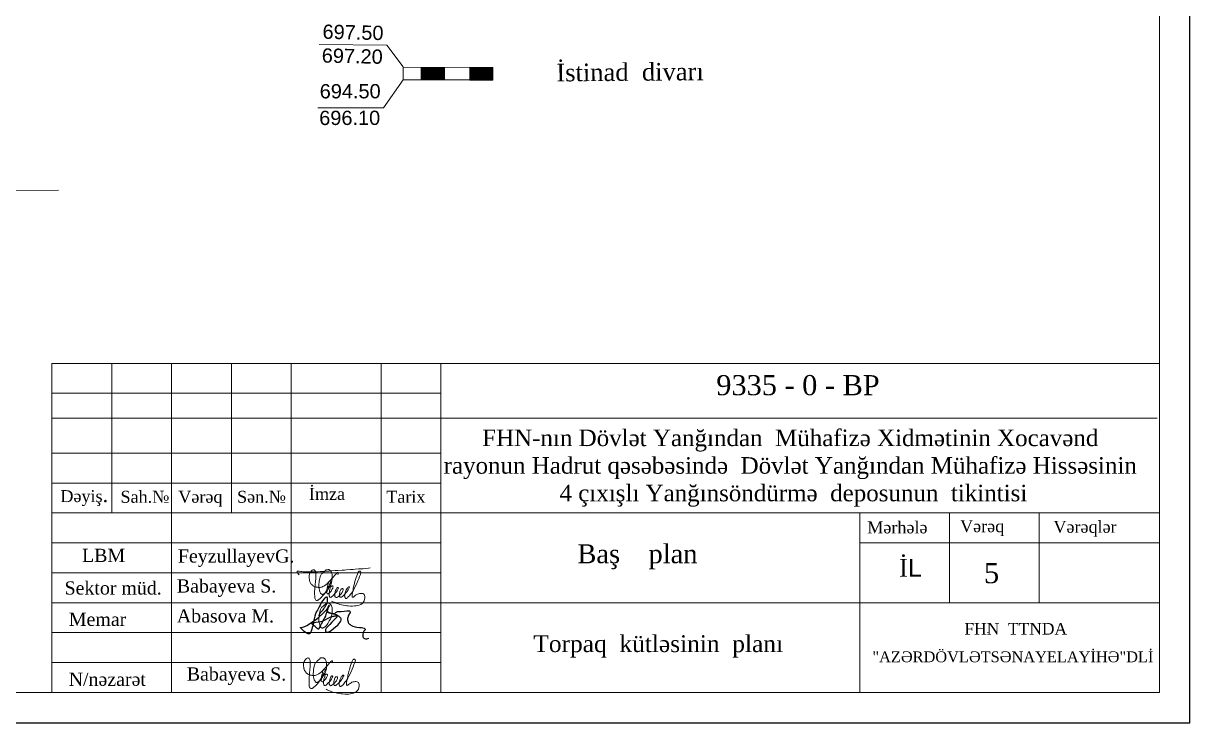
# Model space of a CAD drawing. Header units: feet. Extents: x 3381 to 1374491, y 675186 to 8751562.
# Drawn here: x 686614.4 to 686769.7, y 4374999.7 to 4375092.8 of the extents above; entities that cross this region are included whole.
import ezdxf

# ---------------------------------------------------------------- set-up
doc = ezdxf.new("R2010")
doc.units = ezdxf.units.FT
doc.header["$MEASUREMENT"] = 0
doc.linetypes.add('DUZ', pattern=[0])
doc.layers.get('0').update_dxf_attribs({"linetype": 'CONTINUOUS'})
for name, color, linetype in [('JPEG', 7, 'CONTINUOUS'), ('Layer8', 7, 'CONTINUOUS'), ('ramka', 7, 'CONTINUOUS')]:
    doc.layers.add(name, color=color, linetype=linetype)
for name, color, linetype, lineweight in [('km setka', 170, 'CONTINUOUS', 15), ('rabit xt', 7, 'CONTINUOUS', 13), ('размер2_Ном._пера__1', 7, 'CONTINUOUS', 13)]:
    doc.layers.add(name, color=color, linetype=linetype, lineweight=lineweight)
doc.styles.get("Standard").update_dxf_attribs({"font": 'arial.ttf', "height": 2.5})
doc.styles.add('Times New  Roman', font='times.ttf')
doc.styles.add('СГЕНЕРИР_СТИЛЬ_2', font='arial.ttf')
doc.styles.add('СПДС', font='isocpeur.ttf')

msp = doc.modelspace()

# ---------------------------------------------------------------- hatches: boundary and pattern name
at = {"lineweight": 18}
h = msp.add_hatch(dxfattribs=at)
h.set_pattern_fill('ANSI31', color=256)
h.set_pattern_definition([(45, (-493.15229, -244.31242), (-0.0883883476483, 0.0883883476483), [])])
h.paths.add_polyline_path([(686667.375, 4375086.958), (686670.47, 4375086.958), (686670.47, 4375085.29), (686667.371, 4375085.294)])
h = msp.add_hatch(dxfattribs=at)
h.set_pattern_fill('ANSI31', color=256)
h.set_pattern_definition([(45, (-486.64414, -244.37145), (-0.0883883476483, 0.0883883476483), [])])
h.paths.add_polyline_path([(686673.872, 4375086.939), (686676.936, 4375086.939), (686676.936, 4375085.272), (686673.872, 4375085.272)])

# ---------------------------------------------------------------- linework, layer by layer
at = {"color": 7, "lineweight": 18}
for p, q in [((686618.2, 4375003.706, 94.986), (686618.2, 4375047.533, 94.986)), ((686626.169, 4375027.612, 94.986), (686626.169, 4375047.533, 94.986)), ((686626.169, 4375027.612, 94.986), (686626.169, 4375047.533, 94.986)), ((686634.137, 4375003.706, 94.986), (686634.137, 4375047.533, 94.986)), ((686634.137, 4375003.706, 94.986), (686634.137, 4375047.533, 94.986)), ((686642.106, 4375027.612, 94.986), (686642.106, 4375047.533, 94.986)), ((686642.106, 4375027.612, 94.986), (686642.106, 4375047.533, 94.986)), ((686650.075, 4375003.706, 94.986), (686650.075, 4375047.533, 94.986)), ((686650.075, 4375003.706, 94.986), (686650.075, 4375047.533, 94.986)), ((686662.027, 4375003.706, 94.986), (686662.027, 4375047.533, 94.986)), ((686662.027, 4375003.706, 94.986), (686662.027, 4375047.533, 94.986)), ((686669.996, 4375047.533, 94.986), (686669.996, 4375003.706, 94.986)), ((686669.996, 4375047.533, 94.986), (686669.996, 4375003.706, 94.986)), ((686618.2, 4375043.549, 94.986), (686669.996, 4375043.549, 94.986)), ((686618.2, 4375040.23, 94.986), (686765.368, 4375040.23, 94.986)), ((686618.2, 4375035.58, 94.986), (686669.996, 4375035.58, 94.986)), ((686618.2, 4375035.58, 94.986), (686669.996, 4375035.58, 94.986)), ((686618.2, 4375031.596, 94.986), (686669.996, 4375031.596, 94.986)), ((686618.2, 4375031.596, 94.986), (686669.996, 4375031.596, 94.986)), ((686618.2, 4375027.612, 94.986), (686765.619, 4375027.612, 94.986)), ((686618.2, 4375027.612, 94.986), (686765.619, 4375027.612, 94.986)), ((686725.776, 4375027.612, 94.986), (686725.776, 4375003.706, 94.986)), ((686725.776, 4375027.612, 94.986), (686725.776, 4375003.706, 94.986)), ((686737.729, 4375027.612, 94.986), (686737.729, 4375015.659, 94.986)), ((686737.729, 4375027.612, 94.986), (686737.729, 4375015.659, 94.986)), ((686749.682, 4375027.612, 94.986), (686749.682, 4375015.659, 94.986)), ((686749.682, 4375027.612, 94.986), (686749.682, 4375015.659, 94.986)), ((686618.2, 4375023.627, 94.986), (686669.996, 4375023.627, 94.986)), ((686618.2, 4375023.627, 94.986), (686669.996, 4375023.627, 94.986)), ((686725.776, 4375023.627, 94.986), (686765.619, 4375023.627, 94.986)), ((686725.776, 4375023.627, 94.986), (686765.619, 4375023.627, 94.986)), ((686618.2, 4375019.643, 94.986), (686669.996, 4375019.643, 94.986)), ((686618.2, 4375019.643, 94.986), (686669.996, 4375019.643, 94.986)), ((686618.2, 4375015.659, 94.986), (686765.619, 4375015.659, 94.986)), ((686618.2, 4375015.659, 94.986), (686765.619, 4375015.659, 94.986)), ((686618.2, 4375011.675, 94.986), (686669.996, 4375011.675, 94.986)), ((686618.2, 4375011.675, 94.986), (686669.996, 4375011.675, 94.986)), ((686618.2, 4375007.69, 94.986), (686669.996, 4375007.69, 94.986)), ((686618.2, 4375007.69, 94.986), (686669.996, 4375007.69, 94.986))]:
    msp.add_line(p, q, dxfattribs=at)
at = {"color": 7, "linetype": 'DUZ', "lineweight": 25}
msp.add_lwpolyline([(686769.719, 4375237.415), (686433.541, 4375237.415), (686433.541, 4374999.689), (686769.719, 4374999.689), (686769.719, 4375237.415)], dxfattribs=at)
at = {"color": 7, "lineweight": 18}
for points in [[(686653.792, 4375089.99), (686662.81, 4375089.911), (686664.982, 4375087.044)], [(686667.371, 4375086.986), (686667.371, 4375085.289)], [(686670.475, 4375086.942), (686670.474, 4375085.283)], [(686653.602, 4375081.577), (686662.357, 4375081.549), (686664.978, 4375085.283)]]:
    msp.add_lwpolyline(points, dxfattribs=at)
for points in [[(686664.955, 4375086.967), (686676.93, 4375086.951), (686676.93, 4375085.274), (686664.955, 4375085.291)], [(686673.872, 4375086.939), (686676.936, 4375086.939), (686676.936, 4375085.272), (686673.872, 4375085.272)]]:
    msp.add_lwpolyline(points, close=True, dxfattribs=at)
at = {"color": 5, "lineweight": 15}
for points in [[(686651.127, 4375019.379), (686650.995, 4375019.518), (686650.933, 4375019.583), (686650.877, 4375019.674), (686650.865, 4375019.728), (686650.865, 4375019.8), (686650.916, 4375019.845), (686650.964, 4375019.863), (686651.028, 4375019.863), (686651.114, 4375019.859), (686651.345, 4375019.824), (686651.474, 4375019.805), (686651.637, 4375019.788), (686651.788, 4375019.773), (686651.992, 4375019.773), (686652.136, 4375019.773), (686652.652, 4375019.762), (686652.959, 4375019.762), (686653.567, 4375019.788), (686653.908, 4375019.812), (686654.346, 4375019.837), (686654.835, 4375019.866), (686655.101, 4375019.882), (686655.356, 4375019.898), (686655.904, 4375019.937), (686656.211, 4375019.937), (686656.865, 4375019.982), (686657.141, 4375020.001), (686657.428, 4375020.021), (686657.959, 4375020.079), (686658.301, 4375020.107), (686658.564, 4375020.121), (686659.022, 4375020.159), (686659.641, 4375020.19), (686659.992, 4375020.223), (686660.333, 4375020.261), (686660.559, 4375020.302)], [(686656.261, 4375019.375), (686656.317, 4375019.456), (686656.317, 4375019.549), (686656.317, 4375019.549), (686656.317, 4375019.681), (686656.214, 4375019.681), (686656.092, 4375019.568), (686656.092, 4375019.568), (686655.995, 4375019.46), (686655.919, 4375019.376), (686655.803, 4375019.247), (686655.722, 4375019.157), (686655.631, 4375019.055), (686655.547, 4375018.963), (686655.463, 4375018.87), (686655.371, 4375018.767), (686655.276, 4375018.661), (686655.184, 4375018.56), (686654.993, 4375018.347), (686654.838, 4375018.175), (686654.755, 4375018.118), (686654.679, 4375018.065), (686654.602, 4375018.011), (686654.546, 4375017.972), (686654.481, 4375017.927), (686654.384, 4375017.875), (686654.291, 4375017.827), (686654.209, 4375017.785), (686654.1, 4375017.749), (686654.009, 4375017.718), (686653.922, 4375017.704), (686653.845, 4375017.704), (686653.773, 4375017.704), (686653.703, 4375017.708), (686653.647, 4375017.711), (686653.58, 4375017.721), (686653.511, 4375017.73), (686653.448, 4375017.739), (686653.395, 4375017.749), (686653.349, 4375017.758), (686653.308, 4375017.765), (686653.239, 4375017.794), (686653.16, 4375017.826), (686653.096, 4375017.853), (686653.033, 4375017.889), (686652.973, 4375017.93), (686652.916, 4375017.974), (686652.864, 4375018.024), (686652.814, 4375018.075), (686652.755, 4375018.134), (686652.695, 4375018.198), (686652.647, 4375018.274), (686652.594, 4375018.357), (686652.544, 4375018.488), (686652.518, 4375018.581), (686652.497, 4375018.652), (686652.481, 4375018.759), (686652.46, 4375018.928), (686652.452, 4375019.115), (686652.462, 4375019.258), (686652.511, 4375019.479), (686652.555, 4375019.585), (686652.601, 4375019.695), (686652.669, 4375019.797), (686652.763, 4375019.901), (686652.849, 4375019.979), (686652.931, 4375020.029), (686653.019, 4375020.059), (686653.082, 4375020.059), (686653.141, 4375020.029), (686653.213, 4375019.961), (686653.283, 4375019.807), (686653.318, 4375019.693), (686653.333, 4375019.539), (686653.35, 4375019.211), (686653.335, 4375018.862), (686653.305, 4375018.512), (686653.25, 4375017.989), (686653.229, 4375017.783), (686653.216, 4375017.61), (686653.196, 4375017.417), (686653.18, 4375017.184), (686653.18, 4375016.979), (686653.178, 4375016.757), (686653.187, 4375016.565), (686653.193, 4375016.414), (686653.213, 4375016.274), (686653.24, 4375016.169), (686653.284, 4375016.099), (686653.345, 4375016.025), (686653.409, 4375015.975), (686653.467, 4375015.958), (686653.52, 4375015.958), (686653.578, 4375015.983), (686653.639, 4375016.021), (686653.722, 4375016.078), (686653.804, 4375016.135), (686653.886, 4375016.198), (686654.002, 4375016.3), (686654.141, 4375016.436), (686654.289, 4375016.609), (686654.43, 4375016.79), (686654.562, 4375016.98), (686654.747, 4375017.241), (686654.828, 4375017.391), (686654.954, 4375017.66), (686655.056, 4375017.861), (686655.167, 4375018.082), (686655.273, 4375018.324), (686655.315, 4375018.418), (686655.324, 4375018.472), (686655.316, 4375018.503), (686655.301, 4375018.535), (686655.272, 4375018.558), (686655.237, 4375018.57), (686655.211, 4375018.57), (686655.163, 4375018.555), (686655.101, 4375018.51), (686655.05, 4375018.411), (686655.024, 4375018.319), (686654.989, 4375018.181), (686654.955, 4375018.047), (686654.911, 4375017.874), (686654.853, 4375017.612), (686654.82, 4375017.433), (686654.78, 4375017.201), (686654.777, 4375017.093), (686654.801, 4375016.997), (686654.857, 4375016.903), (686654.911, 4375016.862), (686654.976, 4375016.855), (686655.041, 4375016.875), (686655.127, 4375016.937), (686655.209, 4375017.025), (686655.362, 4375017.221), (686655.49, 4375017.43), (686655.588, 4375017.622), (686655.621, 4375017.704), (686655.634, 4375017.793), (686655.618, 4375017.856), (686655.573, 4375017.89), (686655.526, 4375017.903), (686655.47, 4375017.903), (686655.422, 4375017.881), (686655.387, 4375017.844), (686655.35, 4375017.784), (686655.307, 4375017.699), (686655.268, 4375017.591), (686655.225, 4375017.443), (686655.175, 4375017.271), (686655.142, 4375017.121), (686655.125, 4375017.012), (686655.106, 4375016.838), (686655.097, 4375016.713), (686655.111, 4375016.602), (686655.144, 4375016.519), (686655.172, 4375016.447), (686655.211, 4375016.406), (686655.254, 4375016.382), (686655.321, 4375016.379), (686655.365, 4375016.393), (686655.448, 4375016.439), (686655.552, 4375016.525), (686655.661, 4375016.635), (686655.75, 4375016.725), (686655.938, 4375016.93), (686656.086, 4375017.103), (686656.165, 4375017.226), (686656.261, 4375017.402), (686656.315, 4375017.518), (686656.338, 4375017.585), (686656.326, 4375017.629), (686656.302, 4375017.659), (686656.266, 4375017.672), (686656.211, 4375017.669), (686656.171, 4375017.643), (686656.128, 4375017.595), (686656.08, 4375017.521), (686656.039, 4375017.437), (686655.981, 4375017.294), (686655.938, 4375017.15), (686655.904, 4375016.963), (686655.873, 4375016.793), (686655.862, 4375016.658), (686655.867, 4375016.567), (686655.893, 4375016.506), (686655.933, 4375016.439), (686655.977, 4375016.392), (686656.027, 4375016.354), (686656.055, 4375016.349), (686656.095, 4375016.349), (686656.153, 4375016.371), (686656.229, 4375016.409), (686656.352, 4375016.493), (686656.453, 4375016.576), (686656.59, 4375016.705), (686656.709, 4375016.845), (686656.83, 4375017.014), (686656.888, 4375017.123), (686656.932, 4375017.226), (686656.964, 4375017.317), (686656.979, 4375017.403), (686656.971, 4375017.481), (686656.937, 4375017.518), (686656.891, 4375017.545), (686656.834, 4375017.545), (686656.749, 4375017.513), (686656.673, 4375017.431), (686656.615, 4375017.341), (686656.58, 4375017.24), (686656.553, 4375017.16), (686656.522, 4375017.038), (686656.501, 4375016.909), (686656.489, 4375016.832), (686656.484, 4375016.708), (686656.482, 4375016.635), (686656.49, 4375016.542), (686656.517, 4375016.478), (686656.547, 4375016.432), (686656.583, 4375016.397), (686656.633, 4375016.381), (686656.679, 4375016.381), (686656.743, 4375016.395), (686656.796, 4375016.432), (686656.884, 4375016.505), (686657.005, 4375016.604), (686657.197, 4375016.795), (686657.356, 4375016.967), (686657.471, 4375017.101), (686657.572, 4375017.258), (686657.661, 4375017.397), (686657.749, 4375017.562), (686657.797, 4375017.659), (686657.809, 4375017.718), (686657.793, 4375017.76), (686657.759, 4375017.773), (686657.712, 4375017.766), (686657.673, 4375017.735), (686657.613, 4375017.674), (686657.545, 4375017.591), (686657.478, 4375017.508), (686657.396, 4375017.384), (686657.319, 4375017.227), (686657.274, 4375017.102), (686657.241, 4375016.973), (686657.211, 4375016.843), (686657.187, 4375016.714), (686657.179, 4375016.594), (686657.186, 4375016.516), (686657.206, 4375016.415), (686657.236, 4375016.343), (686657.27, 4375016.287), (686657.314, 4375016.239), (686657.363, 4375016.222), (686657.415, 4375016.232), (686657.457, 4375016.265), (686657.541, 4375016.33), (686657.611, 4375016.389), (686657.653, 4375016.432), (686657.71, 4375016.486), (686657.817, 4375016.602), (686657.969, 4375016.801), (686658.144, 4375016.992), (686658.343, 4375017.341), (686658.499, 4375017.632), (686658.79, 4375018.216), (686658.937, 4375018.56), (686659.047, 4375018.841), (686659.168, 4375019.159), (686659.281, 4375019.439), (686659.353, 4375019.692), (686659.334, 4375019.796), (686659.293, 4375019.846), (686659.222, 4375019.868), (686659.159, 4375019.871), (686659.092, 4375019.853), (686659.032, 4375019.798), (686658.948, 4375019.635), (686658.89, 4375019.475), (686658.8, 4375019.249), (686658.723, 4375019.022), (686658.677, 4375018.876), (686658.636, 4375018.75), (686658.597, 4375018.63), (686658.551, 4375018.469), (686658.5, 4375018.288), (686658.428, 4375018.036), (686658.363, 4375017.76), (686658.331, 4375017.565), (686658.302, 4375017.385), (686658.212, 4375016.986), (686658.188, 4375016.792), (686658.181, 4375016.627), (686658.181, 4375016.523), (686658.191, 4375016.421), (686658.209, 4375016.401), (686658.239, 4375016.391), (686658.277, 4375016.391), (686658.313, 4375016.399), (686658.343, 4375016.42), (686658.447, 4375016.506), (686658.555, 4375016.587), (686658.64, 4375016.65), (686658.781, 4375016.749), (686658.883, 4375016.804), (686659.056, 4375016.862), (686659.174, 4375016.881), (686659.325, 4375016.89), (686659.432, 4375016.89), (686659.592, 4375016.871), (686659.699, 4375016.834), (686659.776, 4375016.754), (686659.831, 4375016.625), (686659.848, 4375016.487), (686659.848, 4375016.329), (686659.826, 4375016.101), (686659.762, 4375015.898), (686659.643, 4375015.702), (686659.511, 4375015.559), (686659.325, 4375015.432), (686659.111, 4375015.342), (686658.894, 4375015.299), (686658.692, 4375015.259), (686658.485, 4375015.233), (686658.23, 4375015.222), (686657.949, 4375015.225), (686657.66, 4375015.245), (686657.454, 4375015.268), (686657.235, 4375015.301), (686656.96, 4375015.348), (686656.775, 4375015.39), (686656.553, 4375015.442), (686656.339, 4375015.503), (686656.132, 4375015.575), (686656.054, 4375015.613), (686655.906, 4375015.672), (686655.772, 4375015.726), (686655.604, 4375015.793), (686655.448, 4375015.872)], [(686654.81, 4375020.064), (686654.81, 4375020.064), (686654.81, 4375020.064), (686654.81, 4375020.064), (686654.81, 4375020.064), (686654.81, 4375020.064), (686654.73, 4375020.038), (686654.576, 4375019.902), (686654.452, 4375019.794), (686654.335, 4375019.69), (686654.265, 4375019.629), (686654.192, 4375019.566), (686654.117, 4375019.5), (686654.042, 4375019.416), (686653.993, 4375019.33), (686653.956, 4375019.23), (686653.903, 4375019.09), (686653.856, 4375018.933), (686653.82, 4375018.749), (686653.792, 4375018.517), (686653.776, 4375018.349), (686653.762, 4375018.189), (686653.751, 4375017.965), (686653.751, 4375017.744), (686653.775, 4375017.503), (686653.818, 4375017.325), (686653.883, 4375017.133), (686653.982, 4375016.937), (686654.059, 4375016.844), (686654.124, 4375016.787), (686654.174, 4375016.767), (686654.222, 4375016.762), (686654.266, 4375016.762), (686654.314, 4375016.783), (686654.417, 4375016.846), (686654.611, 4375016.984), (686654.745, 4375017.099), (686654.853, 4375017.221), (686654.927, 4375017.384), (686655.116, 4375017.709), (686655.277, 4375017.965), (686655.388, 4375018.15), (686655.425, 4375018.34), (686655.487, 4375018.585), (686655.523, 4375018.833), (686655.514, 4375018.977), (686655.514, 4375019.207), (686655.5, 4375019.433), (686655.453, 4375019.581), (686655.409, 4375019.721), (686655.337, 4375019.862), (686655.248, 4375019.959), (686655.157, 4375020.024), (686655.086, 4375020.068), (686654.964, 4375020.068), (686654.81, 4375020.064)], [(686654.81, 4375015.593), (686654.81, 4375015.593), (686654.81, 4375015.593), (686654.81, 4375015.593), (686654.81, 4375015.593), (686654.81, 4375015.593), (686654.73, 4375015.567), (686654.576, 4375015.431), (686654.452, 4375015.322), (686654.335, 4375015.218), (686654.265, 4375015.157), (686654.192, 4375015.094), (686654.117, 4375015.028), (686654.042, 4375014.944), (686653.993, 4375014.858), (686653.956, 4375014.758), (686653.903, 4375014.618), (686653.856, 4375014.461), (686653.82, 4375014.277), (686653.792, 4375014.045), (686653.776, 4375013.877), (686653.762, 4375013.717), (686653.751, 4375013.493), (686653.751, 4375013.272), (686653.775, 4375013.031), (686653.818, 4375012.853), (686653.883, 4375012.661), (686653.982, 4375012.465), (686654.059, 4375012.372), (686654.124, 4375012.315), (686654.174, 4375012.296), (686654.222, 4375012.29), (686654.266, 4375012.29), (686654.314, 4375012.312), (686654.417, 4375012.375), (686654.611, 4375012.512), (686654.745, 4375012.627), (686654.853, 4375012.749), (686654.927, 4375012.912), (686655.116, 4375013.238), (686655.277, 4375013.493), (686655.388, 4375013.678), (686655.425, 4375013.869), (686655.487, 4375014.114), (686655.523, 4375014.362), (686655.514, 4375014.505), (686655.514, 4375014.735), (686655.5, 4375014.961), (686655.453, 4375015.109), (686655.409, 4375015.249), (686655.337, 4375015.39), (686655.248, 4375015.487), (686655.157, 4375015.552), (686655.086, 4375015.596), (686654.964, 4375015.596), (686654.81, 4375015.593)], [(686655.515, 4375007.639), (686655.571, 4375007.72), (686655.571, 4375007.814), (686655.571, 4375007.814), (686655.571, 4375007.945), (686655.468, 4375007.945), (686655.346, 4375007.832), (686655.346, 4375007.832), (686655.249, 4375007.724), (686655.173, 4375007.641), (686655.057, 4375007.511), (686654.976, 4375007.422), (686654.884, 4375007.32), (686654.801, 4375007.227), (686654.717, 4375007.134), (686654.625, 4375007.031), (686654.53, 4375006.925), (686654.438, 4375006.824), (686654.247, 4375006.612), (686654.092, 4375006.44), (686654.009, 4375006.382), (686653.933, 4375006.329), (686653.856, 4375006.275), (686653.799, 4375006.236), (686653.735, 4375006.191), (686653.638, 4375006.139), (686653.544, 4375006.091), (686653.463, 4375006.05), (686653.354, 4375006.013), (686653.262, 4375005.983), (686653.176, 4375005.969), (686653.099, 4375005.969), (686653.027, 4375005.969), (686652.957, 4375005.972), (686652.901, 4375005.975), (686652.834, 4375005.985), (686652.765, 4375005.995), (686652.702, 4375006.004), (686652.649, 4375006.013), (686652.603, 4375006.022), (686652.562, 4375006.029), (686652.493, 4375006.058), (686652.414, 4375006.091), (686652.35, 4375006.117), (686652.287, 4375006.154), (686652.226, 4375006.194), (686652.169, 4375006.239), (686652.118, 4375006.288), (686652.068, 4375006.339), (686652.009, 4375006.398), (686651.949, 4375006.462), (686651.9, 4375006.538), (686651.848, 4375006.621), (686651.798, 4375006.753), (686651.772, 4375006.845), (686651.751, 4375006.917), (686651.735, 4375007.023), (686651.714, 4375007.192), (686651.706, 4375007.38), (686651.715, 4375007.522), (686651.765, 4375007.743), (686651.809, 4375007.85), (686651.855, 4375007.959), (686651.923, 4375008.061), (686652.017, 4375008.165), (686652.103, 4375008.243), (686652.185, 4375008.294), (686652.273, 4375008.323), (686652.336, 4375008.323), (686652.395, 4375008.293), (686652.467, 4375008.226), (686652.537, 4375008.072), (686652.572, 4375007.958), (686652.587, 4375007.803), (686652.604, 4375007.475), (686652.588, 4375007.127), (686652.559, 4375006.777), (686652.504, 4375006.253), (686652.483, 4375006.048), (686652.47, 4375005.874), (686652.449, 4375005.681), (686652.434, 4375005.448), (686652.434, 4375005.243), (686652.432, 4375005.021), (686652.44, 4375004.83), (686652.447, 4375004.678), (686652.467, 4375004.538), (686652.494, 4375004.433), (686652.538, 4375004.363), (686652.599, 4375004.289), (686652.662, 4375004.239), (686652.721, 4375004.222), (686652.774, 4375004.222), (686652.832, 4375004.247), (686652.893, 4375004.286), (686652.976, 4375004.343), (686653.058, 4375004.399), (686653.14, 4375004.462), (686653.256, 4375004.564), (686653.394, 4375004.7), (686653.543, 4375004.873), (686653.684, 4375005.054), (686653.816, 4375005.244), (686654, 4375005.505), (686654.082, 4375005.656), (686654.208, 4375005.924), (686654.31, 4375006.125), (686654.421, 4375006.346), (686654.527, 4375006.588), (686654.568, 4375006.683), (686654.578, 4375006.736), (686654.57, 4375006.767), (686654.555, 4375006.799), (686654.526, 4375006.822), (686654.49, 4375006.835), (686654.464, 4375006.835), (686654.417, 4375006.82), (686654.355, 4375006.774), (686654.304, 4375006.675), (686654.278, 4375006.583), (686654.243, 4375006.445), (686654.209, 4375006.312), (686654.165, 4375006.138), (686654.107, 4375005.876), (686654.074, 4375005.698), (686654.034, 4375005.465), (686654.031, 4375005.357), (686654.055, 4375005.262), (686654.111, 4375005.167), (686654.165, 4375005.126), (686654.23, 4375005.119), (686654.295, 4375005.139), (686654.381, 4375005.201), (686654.463, 4375005.289), (686654.615, 4375005.486), (686654.743, 4375005.694), (686654.842, 4375005.886), (686654.875, 4375005.968), (686654.888, 4375006.058), (686654.872, 4375006.12), (686654.827, 4375006.154), (686654.78, 4375006.167), (686654.724, 4375006.167), (686654.676, 4375006.145), (686654.641, 4375006.109), (686654.604, 4375006.048), (686654.561, 4375005.963), (686654.522, 4375005.855), (686654.479, 4375005.707), (686654.428, 4375005.535), (686654.396, 4375005.385), (686654.379, 4375005.277), (686654.36, 4375005.102), (686654.351, 4375004.977), (686654.365, 4375004.867), (686654.398, 4375004.783), (686654.426, 4375004.711), (686654.465, 4375004.67), (686654.508, 4375004.646), (686654.575, 4375004.643), (686654.619, 4375004.657), (686654.702, 4375004.704), (686654.806, 4375004.79), (686654.915, 4375004.899), (686655.004, 4375004.989), (686655.192, 4375005.194), (686655.34, 4375005.367), (686655.418, 4375005.49), (686655.515, 4375005.666), (686655.568, 4375005.783), (686655.592, 4375005.85), (686655.58, 4375005.894), (686655.556, 4375005.923), (686655.519, 4375005.936), (686655.465, 4375005.933), (686655.425, 4375005.908), (686655.382, 4375005.859), (686655.333, 4375005.785), (686655.293, 4375005.701), (686655.235, 4375005.559), (686655.192, 4375005.415), (686655.158, 4375005.227), (686655.126, 4375005.058), (686655.116, 4375004.923), (686655.121, 4375004.831), (686655.147, 4375004.771), (686655.186, 4375004.703), (686655.231, 4375004.657), (686655.281, 4375004.618), (686655.309, 4375004.613), (686655.349, 4375004.613), (686655.407, 4375004.635), (686655.483, 4375004.673), (686655.606, 4375004.757), (686655.707, 4375004.84), (686655.844, 4375004.969), (686655.963, 4375005.109), (686656.084, 4375005.278), (686656.142, 4375005.388), (686656.185, 4375005.49), (686656.218, 4375005.581), (686656.233, 4375005.668), (686656.225, 4375005.745), (686656.191, 4375005.783), (686656.145, 4375005.809), (686656.088, 4375005.809), (686656.002, 4375005.777), (686655.926, 4375005.695), (686655.869, 4375005.605), (686655.834, 4375005.504), (686655.807, 4375005.424), (686655.776, 4375005.303), (686655.755, 4375005.173), (686655.743, 4375005.096), (686655.738, 4375004.972), (686655.736, 4375004.9), (686655.744, 4375004.806), (686655.771, 4375004.743), (686655.801, 4375004.696), (686655.837, 4375004.661), (686655.887, 4375004.645), (686655.933, 4375004.645), (686655.996, 4375004.659), (686656.049, 4375004.696), (686656.138, 4375004.769), (686656.258, 4375004.868), (686656.451, 4375005.059), (686656.61, 4375005.232), (686656.725, 4375005.365), (686656.826, 4375005.523), (686656.915, 4375005.661), (686657.003, 4375005.826), (686657.051, 4375005.923), (686657.062, 4375005.983), (686657.046, 4375006.024), (686657.013, 4375006.037), (686656.966, 4375006.03), (686656.927, 4375006), (686656.867, 4375005.939), (686656.799, 4375005.855), (686656.731, 4375005.772), (686656.65, 4375005.648), (686656.573, 4375005.491), (686656.528, 4375005.366), (686656.495, 4375005.237), (686656.465, 4375005.107), (686656.44, 4375004.978), (686656.433, 4375004.858), (686656.44, 4375004.78), (686656.46, 4375004.679), (686656.49, 4375004.607), (686656.524, 4375004.551), (686656.568, 4375004.504), (686656.616, 4375004.487), (686656.669, 4375004.496), (686656.711, 4375004.529), (686656.795, 4375004.594), (686656.865, 4375004.654), (686656.907, 4375004.696), (686656.964, 4375004.75), (686657.071, 4375004.867), (686657.222, 4375005.065), (686657.398, 4375005.257), (686657.597, 4375005.605), (686657.753, 4375005.896), (686658.043, 4375006.48), (686658.19, 4375006.824), (686658.301, 4375007.105), (686658.422, 4375007.423), (686658.535, 4375007.703), (686658.607, 4375007.956), (686658.588, 4375008.06), (686658.547, 4375008.11), (686658.476, 4375008.132), (686658.413, 4375008.135), (686658.345, 4375008.117), (686658.286, 4375008.062), (686658.201, 4375007.899), (686658.144, 4375007.739), (686658.054, 4375007.513), (686657.977, 4375007.286), (686657.931, 4375007.141), (686657.89, 4375007.014), (686657.851, 4375006.895), (686657.805, 4375006.733), (686657.753, 4375006.552), (686657.682, 4375006.301), (686657.617, 4375006.025), (686657.585, 4375005.829), (686657.555, 4375005.649), (686657.466, 4375005.251), (686657.442, 4375005.056), (686657.435, 4375004.891), (686657.435, 4375004.787), (686657.445, 4375004.685), (686657.462, 4375004.665), (686657.493, 4375004.655), (686657.531, 4375004.655), (686657.567, 4375004.663), (686657.597, 4375004.684), (686657.701, 4375004.771), (686657.809, 4375004.852), (686657.894, 4375004.915), (686658.035, 4375005.013), (686658.137, 4375005.068), (686658.31, 4375005.126), (686658.428, 4375005.145), (686658.579, 4375005.154), (686658.686, 4375005.154), (686658.845, 4375005.135), (686658.953, 4375005.098), (686659.03, 4375005.018), (686659.085, 4375004.889), (686659.102, 4375004.751), (686659.102, 4375004.594), (686659.08, 4375004.365), (686659.016, 4375004.162), (686658.897, 4375003.967), (686658.765, 4375003.823), (686658.579, 4375003.696), (686658.365, 4375003.606), (686658.148, 4375003.564), (686657.946, 4375003.524), (686657.739, 4375003.498), (686657.484, 4375003.486), (686657.203, 4375003.49), (686656.914, 4375003.509), (686656.707, 4375003.532), (686656.489, 4375003.565), (686656.214, 4375003.612), (686656.029, 4375003.655), (686655.806, 4375003.706), (686655.593, 4375003.768), (686655.386, 4375003.839), (686655.308, 4375003.877), (686655.16, 4375003.936), (686655.026, 4375003.99), (686654.858, 4375004.057), (686654.702, 4375004.136)], [(686654.064, 4375008.329), (686654.064, 4375008.329), (686654.064, 4375008.329), (686654.064, 4375008.329), (686654.064, 4375008.329), (686654.064, 4375008.329), (686653.984, 4375008.303), (686653.829, 4375008.167), (686653.706, 4375008.058), (686653.589, 4375007.955), (686653.519, 4375007.894), (686653.446, 4375007.83), (686653.37, 4375007.764), (686653.295, 4375007.68), (686653.247, 4375007.594), (686653.21, 4375007.494), (686653.157, 4375007.354), (686653.11, 4375007.198), (686653.074, 4375007.013), (686653.046, 4375006.781), (686653.03, 4375006.613), (686653.015, 4375006.453), (686653.005, 4375006.229), (686653.005, 4375006.008), (686653.029, 4375005.767), (686653.072, 4375005.589), (686653.137, 4375005.397), (686653.236, 4375005.201), (686653.313, 4375005.108), (686653.378, 4375005.051), (686653.428, 4375005.032), (686653.476, 4375005.026), (686653.52, 4375005.026), (686653.568, 4375005.048), (686653.671, 4375005.111), (686653.864, 4375005.248), (686653.999, 4375005.363), (686654.106, 4375005.485), (686654.181, 4375005.648), (686654.37, 4375005.974), (686654.531, 4375006.229), (686654.642, 4375006.414), (686654.679, 4375006.605), (686654.741, 4375006.85), (686654.777, 4375007.098), (686654.768, 4375007.242), (686654.768, 4375007.471), (686654.754, 4375007.697), (686654.706, 4375007.845), (686654.663, 4375007.985), (686654.591, 4375008.126), (686654.502, 4375008.223), (686654.411, 4375008.288), (686654.34, 4375008.332), (686654.218, 4375008.332), (686654.064, 4375008.329)]]:
    msp.add_lwpolyline(points, dxfattribs=at)
at = {"color": 5}
msp.add_lwpolyline([(686653.935, 4375014.014), (686653.888, 4375013.964), (686653.849, 4375013.93), (686653.813, 4375013.918), (686653.789, 4375013.918), (686653.77, 4375013.933), (686653.77, 4375013.96), (686653.78, 4375013.989), (686653.831, 4375014.086), (686653.92, 4375014.252), (686654.068, 4375014.451), (686654.301, 4375014.727), (686654.413, 4375014.868), (686654.51, 4375015.019), (686654.58, 4375015.128), (686654.646, 4375015.242), (686654.766, 4375015.445), (686654.838, 4375015.642), (686654.889, 4375015.846), (686654.908, 4375016.016), (686654.897, 4375016.167), (686654.879, 4375016.287), (686654.839, 4375016.386), (686654.804, 4375016.404), (686654.742, 4375016.388), (686654.668, 4375016.35), (686654.552, 4375016.263), (686654.459, 4375016.163), (686654.213, 4375015.892), (686654.098, 4375015.723), (686654.024, 4375015.567), (686653.898, 4375015.325), (686653.779, 4375015.127), (686653.679, 4375014.949), (686653.541, 4375014.684), (686653.432, 4375014.475), (686653.305, 4375014.187), (686653.19, 4375013.863), (686653.133, 4375013.531), (686653.082, 4375013.274), (686653.051, 4375013.019), (686653.028, 4375012.871), (686652.994, 4375012.749), (686652.936, 4375012.588), (686652.861, 4375012.358), (686652.81, 4375012.163), (686652.755, 4375011.989), (686652.708, 4375011.86), (686652.673, 4375011.766), (686652.604, 4375011.608), (686652.564, 4375011.532), (686652.508, 4375011.505), (686652.454, 4375011.505), (686652.392, 4375011.519), (686652.334, 4375011.533), (686652.192, 4375011.575), (686652.073, 4375011.644), (686651.927, 4375011.748), (686651.802, 4375011.837), (686651.674, 4375011.947), (686651.545, 4375012.057), (686651.47, 4375012.139), (686651.386, 4375012.226), (686651.301, 4375012.303), (686651.298, 4375012.33), (686651.319, 4375012.353), (686651.366, 4375012.365), (686651.567, 4375012.403), (686651.749, 4375012.441), (686651.867, 4375012.488), (686652.143, 4375012.623), (686653.315, 4375013.362), (686653.46, 4375013.495), (686653.774, 4375013.764), (686654.219, 4375014.173), (686654.822, 4375014.782), (686654.989, 4375015.003), (686655.11, 4375015.173), (686655.144, 4375015.249), (686655.138, 4375015.289), (686655.116, 4375015.299), (686655.076, 4375015.292), (686655.052, 4375015.274), (686654.994, 4375015.157), (686654.956, 4375015.044), (686654.927, 4375014.866), (686654.878, 4375014.703), (686654.824, 4375014.51), (686654.773, 4375014.327), (686654.694, 4375014.117), (686654.61, 4375013.892), (686654.501, 4375013.667), (686654.414, 4375013.47), (686654.286, 4375013.256), (686654.169, 4375013.02), (686654.066, 4375012.848), (686653.964, 4375012.676), (686653.867, 4375012.463), (686653.794, 4375012.317), (686653.756, 4375012.222), (686653.732, 4375012.165), (686653.71, 4375012.149), (686653.675, 4375012.138), (686653.641, 4375012.141), (686653.512, 4375012.231), (686653.364, 4375012.365), (686653.238, 4375012.479), (686653.113, 4375012.586), (686653.01, 4375012.675), (686652.841, 4375012.825), (686652.721, 4375012.932), (686652.713, 4375012.947), (686652.716, 4375012.962), (686652.726, 4375012.98), (686652.747, 4375012.994), (686652.782, 4375013.003), (686652.946, 4375013.025), (686653.34, 4375013.061), (686653.668, 4375013.103), (686653.982, 4375013.156), (686654.227, 4375013.215), (686654.592, 4375013.387), (686654.905, 4375013.555), (686655.143, 4375013.683), (686655.334, 4375013.773), (686655.515, 4375013.826), (686655.637, 4375013.854), (686655.802, 4375013.893), (686655.886, 4375013.906), (686655.969, 4375013.911), (686656.018, 4375013.909), (686656.103, 4375013.876), (686656.128, 4375013.816), (686656.128, 4375013.739), (686656.065, 4375013.672), (686655.913, 4375013.518), (686655.717, 4375013.319), (686655.487, 4375013.058), (686655.205, 4375012.776), (686655.035, 4375012.605), (686654.869, 4375012.412), (686654.737, 4375012.255), (686654.643, 4375012.085), (686654.612, 4375011.938), (686654.63, 4375011.845), (686654.708, 4375011.772), (686654.822, 4375011.732), (686654.942, 4375011.739), (686655.148, 4375011.833), (686655.372, 4375011.959), (686655.706, 4375012.224), (686655.977, 4375012.442), (686656.251, 4375012.692), (686656.543, 4375013.008), (686656.663, 4375013.196), (686656.732, 4375013.372), (686656.729, 4375013.514), (686656.667, 4375013.616), (686656.551, 4375013.743), (686656.446, 4375013.816), (686656.278, 4375013.932), (686656.063, 4375014.036), (686655.758, 4375014.148), (686655.465, 4375014.223), (686655.279, 4375014.26), (686655.148, 4375014.285), (686655.034, 4375014.308), (686654.898, 4375014.346), (686654.898, 4375014.42), (686654.898, 4375014.42), (686654.946, 4375014.448), (686654.996, 4375014.448), (686655.05, 4375014.403), (686655.103, 4375014.359), (686655.205, 4375014.317), (686655.297, 4375014.279), (686655.457, 4375014.257), (686655.54, 4375014.246), (686655.669, 4375014.238), (686655.78, 4375014.241), (686655.909, 4375014.288), (686656.003, 4375014.341), (686656.092, 4375014.396), (686656.149, 4375014.443), (686656.239, 4375014.475), (686656.355, 4375014.475), (686656.527, 4375014.488), (686656.693, 4375014.513), (686657.104, 4375014.554), (686657.453, 4375014.579), (686657.726, 4375014.58), (686657.808, 4375014.565), (686657.867, 4375014.523), (686657.913, 4375014.458), (686657.926, 4375014.368), (686657.902, 4375014.291), (686657.843, 4375014.206), (686657.776, 4375014.121), (686657.707, 4375013.991), (686657.667, 4375013.88), (686657.634, 4375013.789), (686657.591, 4375013.673), (686657.565, 4375013.545), (686657.562, 4375013.463), (686657.579, 4375013.381), (686657.607, 4375013.246), (686657.632, 4375013.131), (686657.666, 4375013.017), (686657.701, 4375012.956), (686657.751, 4375012.878), (686657.812, 4375012.815), (686657.896, 4375012.752), (686657.987, 4375012.689), (686658.073, 4375012.629), (686658.161, 4375012.587), (686658.26, 4375012.553), (686658.576, 4375012.464), (686658.78, 4375012.427), (686659.146, 4375012.373), (686659.442, 4375012.351), (686659.608, 4375012.328), (686659.785, 4375012.266), (686659.878, 4375012.198), (686659.891, 4375012.122), (686659.891, 4375012.038), (686659.827, 4375011.966), (686659.739, 4375011.867), (686659.686, 4375011.769), (686659.642, 4375011.666), (686659.596, 4375011.469), (686659.579, 4375011.33), (686659.588, 4375011.22), (686659.613, 4375011.117), (686659.659, 4375011.035), (686659.73, 4375010.964), (686659.83, 4375010.888), (686659.959, 4375010.849), (686660.131, 4375010.849), (686660.421, 4375010.921), (686660.421, 4375010.921), (686660.421, 4375010.921), (686660.421, 4375010.921), (686660.421, 4375010.921)], dxfattribs=at)
at = {"layer": 'JPEG', "color": 7, "linetype": 'ByBlock', "lineweight": 18, "elevation": 94.986}
msp.add_lwpolyline([(686765.619, 4375047.533), (686618.2, 4375047.533)], dxfattribs=at)
at = {"layer": 'km setka', "flags": 128}
msp.add_lwpolyline([(686464.971, 4375070.437), (686619.063, 4375070.589)], dxfattribs=at)
at = {"layer": 'Layer8', "color": 7, "lineweight": 13, "elevation": 94.986}
msp.add_lwpolyline([(686742.809, 4375018.294), (686742.83, 4375018.294)], dxfattribs=at)
msp.add_lwpolyline([(686742.809, 4375018.294), (686742.83, 4375018.294)], dxfattribs=at)
at = {"layer": 'rabit xt', "color": 7, "lineweight": 20, "ltscale": 0.3}
msp.add_lwpolyline([(686433.541, 4375237.415), (686433.541, 4374999.689), (686769.719, 4374999.689)], dxfattribs=at)
msp.add_lwpolyline([(686449.55, 4375233.413), (686765.717, 4375233.413), (686765.717, 4375003.691), (686449.55, 4375003.691)], close=True, dxfattribs=at)
at = {"layer": 'ramka', "color": 5, "lineweight": 13, "ltscale": 0.6, "elevation": 94.986}
msp.add_lwpolyline([(686742.809, 4375011.697), (686742.89, 4375011.697)], dxfattribs=at)
msp.add_lwpolyline([(686742.809, 4375011.697), (686742.89, 4375011.697)], dxfattribs=at)

# ---------------------------------------------------------------- texts
at = {"lineweight": 9, "width": 11.57761, "attachment_point": 1}
for s, insert, char_height, rotation in [('{\\fArial|b0|i0|c238|p34;\\H1.05556x;697.50} ', (686654.26, 4375092.668), 1.8, 358.68614), ('{\\fArial|b0|i0|c238|p34;\\H1.05556x;697.2\\fArial|b0|i0|c204|p34;0} ', (686654.158, 4375089.5), 1.8, 358.68614), ('{\\fArial|b0|i0|c238|p34;\\H0.72079x;694.50} ', (686653.857, 4375084.722), 2.63601, 0.07806), ('{\\fArial|b0|i0|c238|p34;\\H1.05556x;696.1\\fArial|b0|i0|c204|p34;0} ', (686653.792, 4375081.176), 1.8, 0.07806)]:
    msp.add_mtext(s, dxfattribs=dict(at, insert=insert, char_height=char_height, rotation=rotation))
at = {"color": 7, "linetype": 'DUZ', "lineweight": 30, "insert": (686685.368, 4375086.236, 1009.14), "char_height": 2.34115, "width": 26.15011, "attachment_point": 4, "rotation": 0.4878, "style": 'СПДС'}
msp.add_mtext('{\\fTimes New Roman|b0|i0|c238|p18;İstinad  divarı\\fArial|b0|i0|c238|p34;     }', dxfattribs=at)
at = {"color": 7, "attachment_point": 1}
for s, insert, char_height in [('{\\fTimes New Roman|b0|i0|c238|p18;\\H0.8x;İmza}', (686652.423, 4375030.956, 94.986), 1.99214), ('{\\fTimes New Roman|b0|i0|c238|p18;\\H0.8x;İmza}', (686652.423, 4375030.956, 94.986), 1.99214), ('{\\fTimes New Roman|b0|i0|c238|p18;\\H0.8x;Dəyiş\\H1.25x;.}', (686619.323, 4375031.05, 94.986), 1.99214), ('{\\fTimes New Roman|b0|i0|c238|p18;\\H0.8x;Dəyiş\\H1.25x;.}', (686619.323, 4375031.05, 94.986), 1.99214), ('{\\fTimes New Roman|b0|i0|c238|p18;\\H0.8x;Sah.\\fTimes New Roman|b0|i0|c162|p18;№}', (686627.329, 4375030.566, 94.986), 1.99214), ('{\\fTimes New Roman|b0|i0|c238|p18;\\H0.8x;Sah.\\fTimes New Roman|b0|i0|c162|p18;№}', (686627.329, 4375030.566, 94.986), 1.99214), ('{\\fTimes New Roman|b0|i0|c238|p18;\\H0.8x;Vərəq}', (686635.022, 4375030.566, 94.986), 1.99214), ('{\\fTimes New Roman|b0|i0|c238|p18;\\H0.8x;Vərəq}', (686635.022, 4375030.566, 94.986), 1.99214), ('{\\fTimes New Roman|b0|i0|c238|p18;\\H0.8x;Sən.\\fTimes New Roman|b0|i0|c162|p18;№}', (686642.852, 4375030.566, 94.986), 1.99214), ('{\\fTimes New Roman|b0|i0|c238|p18;\\H0.8x;Sən.\\fTimes New Roman|b0|i0|c162|p18;№}', (686642.852, 4375030.566, 94.986), 1.99214), ('{\\fTimes New Roman|b0|i0|c238|p18;\\H0.8x;Tarix}', (686662.721, 4375030.566, 94.986), 1.99214), ('{\\fTimes New Roman|b0|i0|c238|p18;\\H0.8x;Tarix}', (686662.721, 4375030.566, 94.986), 1.99214), ('{\\fTimes New Roman|b0|i0|c0|p18; \\fTimes New Roman|b0|i0|c238|p18;  LBM  }', (686620.215, 4375022.844, 94.986), 1.75308), ('{\\fTimes New Roman|b0|i0|c0|p18; Sektor m\\fTimes New Roman|b0|i0|c238|p18;üd.  }', (686619.217, 4375018.505, 94.986), 1.75308), ('  {\\fTimes New Roman|b0|i0|c0|p18;Memar}         ', (686619.087, 4375014.337, 94.986), 1.75308), ('  {\\fTimes New Roman|b0|i0|c238|p18;N/nəzarət}         ', (686619.061, 4375006.347, 94.986), 1.75308)]:
    msp.add_mtext(s, dxfattribs=dict(at, insert=insert, char_height=char_height))
at = {"color": 7, "lineweight": 9, "attachment_point": 1}
for s, insert, char_height in [('{\\fTimes New Roman|b0|i0|c0|p18;V\\fTimes New Roman|b0|i0|c238|p18;ərəq}', (686739.14, 4375026.65, 94.986), 1.59371), ('{\\fTimes New Roman|b0|i0|c0|p18;V\\fTimes New Roman|b0|i0|c238|p18;ərəq}', (686739.14, 4375026.65, 94.986), 1.59371), ('{\\fTimes New Roman|b0|i0|c0|p18;V\\fTimes New Roman|b0|i0|c238|p18;ərəqlər}', (686751.571, 4375026.564, 94.986), 1.59371), ('{\\fTimes New Roman|b0|i0|c0|p18;V\\fTimes New Roman|b0|i0|c238|p18;ərəqlər}', (686751.571, 4375026.564, 94.986), 1.59371), ('{\\fTimes New Roman|b0|i0|c0|p18;M\\fTimes New Roman|b0|i0|c238|p18;ərhələ}', (686726.783, 4375026.489, 94.986), 1.59371), ('{\\fTimes New Roman|b0|i0|c0|p18;M\\fTimes New Roman|b0|i0|c238|p18;ərhələ}', (686726.783, 4375026.489, 94.986), 1.59371), ('{\\fTimes New Roman|b0|i0|c238|p18;İ\\fArial|b0|i0|c238|p34;L} ', (686730.996, 4375021.506, 94.986), 2.39057)]:
    msp.add_mtext(s, dxfattribs=dict(at, insert=insert, char_height=char_height))
at = {"color": 7, "linetype": 'Continuous', "lineweight": 18, "ltscale": 0.4, "insert": (686675.597, 4375024.48, 94.986), "char_height": 0.627119, "width": 48.28094, "attachment_point": 1, "style": 'Times New  Roman'}
msp.add_mtext('  \\P           {\\H3x;  \\fTimes New Roman|b0|i0|c238|p18;         \\fTimes New Roman|b0|i0|c204|p18;   \\fTimes New Roman|b0|i0|c238|p18;\\H1.3333x;Baş    plan\\H0.75x;\\P          \\P                             }', dxfattribs=at)
at = {"layer": 'Layer8', "color": 0, "lineweight": 18, "insert": (686721.121, 4375009.178), "char_height": 1.92, "width": 46.70136, "attachment_point": 1, "style": 'Times New  Roman'}
msp.add_mtext('{\\fArial|b0|i0|c238|p34;   \\fTimes New Roman|b0|i0|c238|p18;  \\H0.8334x; \\H1.2x;  \\H0.83327x; \\H0.9x;"AZ\\fTimes New Roman|b0|i0|c204|p18;Ə\\fTimes New Roman|b0|i0|c238|p18;RDÖVL\\fTimes New Roman|b0|i0|c204|p18;Ə\\fTimes New Roman|b0|i0|c238|p18;TS\\fTimes New Roman|b0|i0|c204|p18;Ə\\fTimes New Roman|b0|i0|c238|p18;NAYELAYİH\\fTimes New Roman|b0|i0|c204|p18;Ə\\fTimes New Roman|b0|i0|c238|p18;"\\fTimes New Roman|b0|i0|c204|p18;DL\\fTimes New Roman|b0|i0|c238|p18;İ\\P\\H0.889x;       \\fTimes New Roman|b0|i0|c204|p18;            \\fTimes New Roman|b0|i0|c238|p18;\\H1.25x;  \\H1.2x;    \\fArial|b0|i0|c238|p34; }', dxfattribs=at)
at = {"layer": 'rabit xt', "color": 7, "lineweight": 20, "ltscale": 0.3, "insert": (686742.319, 4375020.957), "char_height": 2.69139, "width": 7.85818, "attachment_point": 1, "style": 'Times New  Roman'}
msp.add_mtext('{\\fTimes New Roman|b0|i0|c238|p18;5}', dxfattribs=at)
at = {"layer": 'ramka', "lineweight": 13, "ltscale": 0.3, "insert": (686706.676, 4375045.975, 127.612), "char_height": 2.67284, "width": 88.51776, "attachment_point": 1, "style": 'Times New  Roman'}
msp.add_mtext('{\\fTimes New Roman|b0|i0|c238|p18;9335 - 0 - BP}', dxfattribs=at)
at = {"layer": 'ramka', "color": 7, "lineweight": 20, "ltscale": 0.4, "char_height": 1.75308, "attachment_point": 1}
for s, insert, width in [('{\\fTimes New Roman|b0|i0|c238|p18;FeyzullayevG.}', (686634.97, 4375022.759, 94.986), 17.29756), ('{\\fTimes New Roman|b0|i0|c0|p18;Babayeva S.}', (686634.828, 4375018.77, 94.986), 17.29756), ('{\\fTimes New Roman|b0|i0|c238|p18;Abasova M.}', (686634.828, 4375014.786, 94.986), 17.29756), ('{\\fTimes New Roman|b0|i0|c238|p18;Babayeva S.}', (686636.156, 4375007.045, 94.986), 18.90486)]:
    msp.add_mtext(s, dxfattribs=dict(at, insert=insert, width=width))
at = {"layer": 'ramka', "color": 0, "linetype": 'DUZ', "lineweight": 25, "ltscale": 0.5, "insert": (686733.346, 4375012.958), "char_height": 1.28017, "width": 48.90517, "attachment_point": 1}
msp.add_mtext('{\\fTimes New Roman|b0|i0|c238|p18;            \\H1.1998x; FHN  TTNDA}', dxfattribs=at)
msp.add_mtext('{\\fTimes New Roman|b0|i0|c238|p18;            \\H1.1998x; FHN  TTNDA}', dxfattribs=at)
at = {"layer": 'ramka', "color": 0, "lineweight": 13, "ltscale": 0.4, "insert": (686682.311, 4375011.33, 30.429), "char_height": 2.2395, "width": 43.71202, "attachment_point": 1}
msp.add_mtext('{\\fTimes New Roman|b0|i0|c238|p18;Torpaq  kütləsinin  planı}', dxfattribs=at)
at = {"layer": 'размер2_Ном._пера__1', "linetype": 'Continuous', "lineweight": 15, "insert": (686716.525, 4375033.582, 645.396), "char_height": 2.2032, "attachment_point": 5, "style": 'СГЕНЕРИР_СТИЛЬ_2'}
msp.add_mtext('{\\fTimes New Roman|b0|i0|c238|p18;\\C7;FHN-nın Dövlət Yanğından  Mühafizə Xidmətinin Xocavənd\\Prayonun Hadrut qəsəbəsində  Dövlət Yanğından Mühafizə Hissəsinin\\P 4 çıxışlı Yanğınsöndürmə  deposunun  tikintisi}', dxfattribs=at)

doc.saveas('drawing.dxf')
